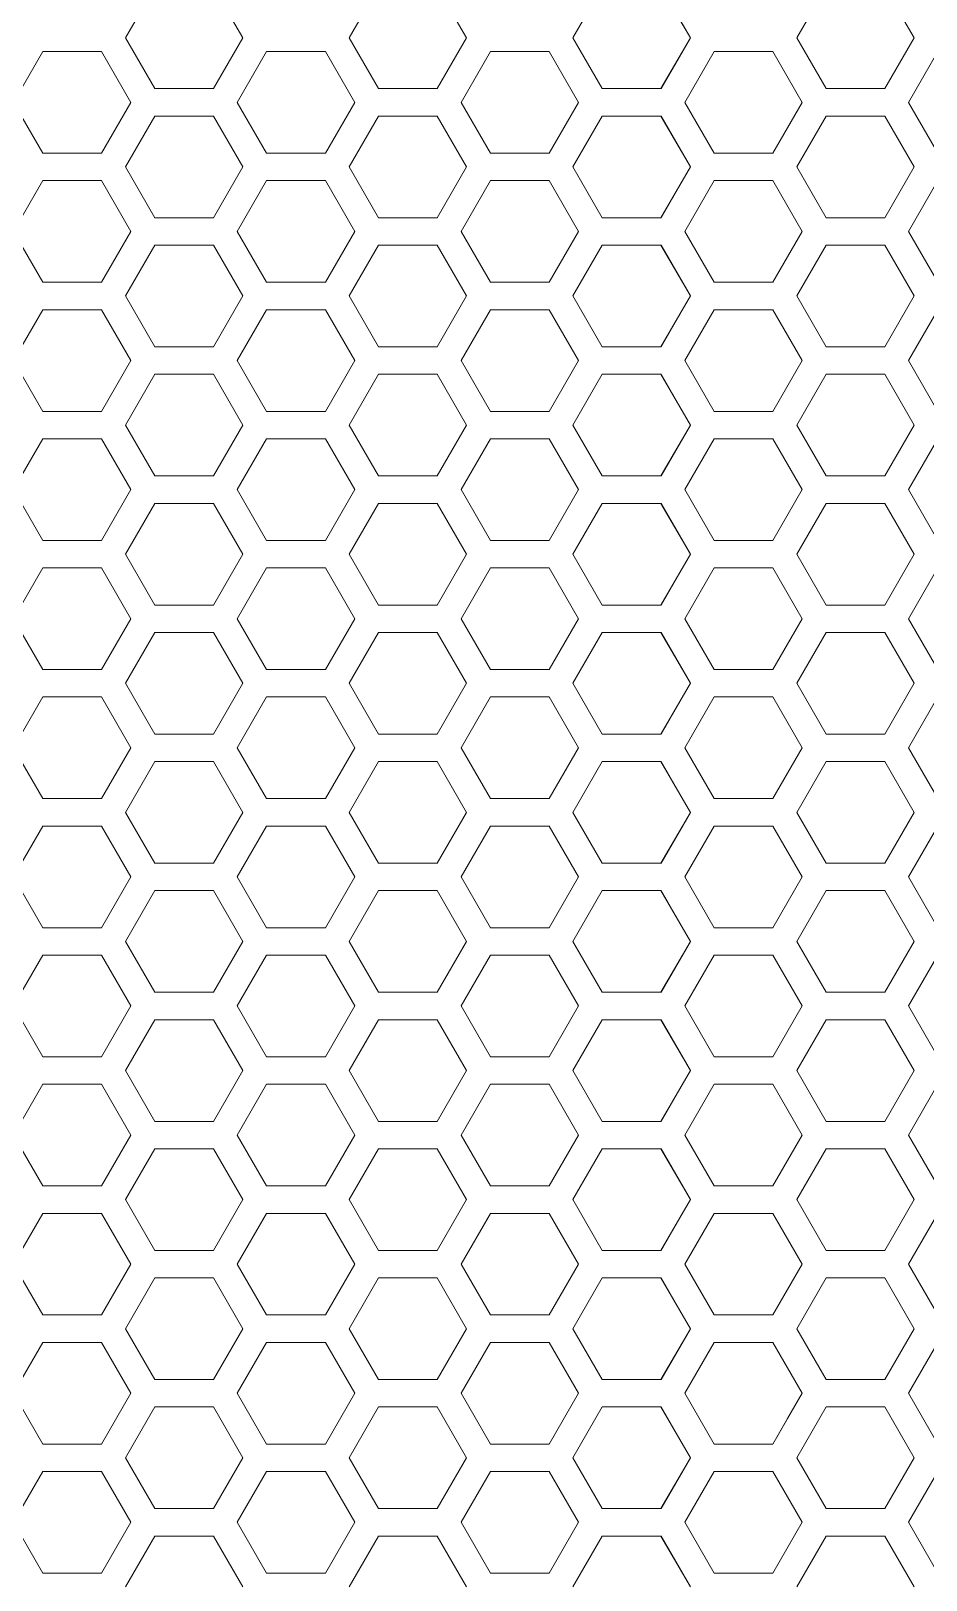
# Model space of a CAD drawing. Header units: millimetres. Extents: x 0 to 140, y -17 to 195.
# Drawn here: x 51.05 to 55.2, y 173.26 to 180.45 of the extents above; entities that cross this region are included whole.
import ezdxf

# ---------------------------------------------------------------- set-up
doc = ezdxf.new("R2010")
doc.units = ezdxf.units.MM
doc.layers.add('4203-42785_1_0', color=7, linetype='Continuous')

# ---------------------------------------------------------------- blocks, each defined once
blk = doc.blocks.new('a')
at = {"layer": '4203-42785_1_0', "color": 0, "linetype": 'ByBlock', "lineweight": 9}
for p, q in [((1507.3328, 485.6962), (1507.2261, 485.5114)), ((1507.653, 485.5114), (1507.5463, 485.6962)), ((1508.1461, 485.6962), (1508.0394, 485.5114)), ((1508.4662, 485.5114), (1508.3595, 485.6962)), ((1513.8389, 485.6962), (1513.7322, 485.5114)), ((1514.1591, 485.5114), (1514.0523, 485.6962)), ((1514.6522, 485.6962), (1514.5455, 485.5114)), ((1514.9724, 485.5114), (1514.8656, 485.6962)), ((1515.4655, 485.6962), (1515.3587, 485.5114)), ((1515.7856, 485.5114), (1515.6789, 485.6962)), ((1516.2788, 485.6962), (1516.1721, 485.5114)), ((1516.5989, 485.5114), (1516.4922, 485.6962)), ((1507.2261, 485.5114), (1507.3328, 485.3265)), ((1507.5463, 485.3265), (1507.653, 485.5114)), ((1508.0394, 485.5114), (1508.1461, 485.3265)), ((1508.3595, 485.3265), (1508.4662, 485.5114)), ((1513.7322, 485.5114), (1513.8389, 485.3265)), ((1514.0523, 485.3265), (1514.1591, 485.5114)), ((1514.5455, 485.5114), (1514.6522, 485.3265)), ((1514.8656, 485.3265), (1514.9724, 485.5114)), ((1515.3587, 485.5114), (1515.4655, 485.3265)), ((1515.6789, 485.3265), (1515.7856, 485.5114)), ((1516.1721, 485.5114), (1516.2788, 485.3265)), ((1516.4922, 485.3265), (1516.5989, 485.5114)), ((1506.9262, 485.4614), (1506.8194, 485.2766)), ((1507.1396, 485.4614), (1506.9262, 485.4614)), ((1507.2464, 485.2766), (1507.1396, 485.4614)), ((1507.7395, 485.4614), (1507.6327, 485.2766)), ((1507.9529, 485.4614), (1507.7395, 485.4614)), ((1508.0596, 485.2766), (1507.9529, 485.4614)), ((1508.5527, 485.4614), (1508.446, 485.2766)), ((1513.4323, 485.4614), (1513.3256, 485.2766)), ((1513.6457, 485.4614), (1513.4323, 485.4614)), ((1513.7524, 485.2766), (1513.6457, 485.4614)), ((1514.2456, 485.4614), (1514.1389, 485.2766)), ((1514.459, 485.4614), (1514.2456, 485.4614)), ((1514.5657, 485.2766), (1514.459, 485.4614)), ((1515.0588, 485.4614), (1514.9521, 485.2766)), ((1515.2723, 485.4614), (1515.0588, 485.4614)), ((1515.379, 485.2766), (1515.2723, 485.4614)), ((1515.8721, 485.4614), (1515.7654, 485.2766)), ((1516.0855, 485.4614), (1515.8721, 485.4614)), ((1516.1923, 485.2766), (1516.0855, 485.4614)), ((1507.3328, 485.3265), (1507.5463, 485.3265)), ((1508.1461, 485.3265), (1508.3595, 485.3265)), ((1513.8389, 485.3265), (1514.0523, 485.3265)), ((1514.6522, 485.3265), (1514.8656, 485.3265)), ((1515.4655, 485.3265), (1515.6789, 485.3265)), ((1516.2788, 485.3265), (1516.4922, 485.3265)), ((1506.8194, 485.2766), (1506.9262, 485.0917)), ((1507.1396, 485.0917), (1507.2464, 485.2766)), ((1507.6327, 485.2766), (1507.7395, 485.0917)), ((1507.9529, 485.0917), (1508.0596, 485.2766)), ((1508.446, 485.2766), (1508.5527, 485.0917)), ((1513.3256, 485.2766), (1513.4323, 485.0917)), ((1513.6457, 485.0917), (1513.7524, 485.2766)), ((1514.1389, 485.2766), (1514.2456, 485.0917)), ((1514.459, 485.0917), (1514.5657, 485.2766)), ((1514.9521, 485.2766), (1515.0588, 485.0917)), ((1515.2723, 485.0917), (1515.379, 485.2766)), ((1515.7654, 485.2766), (1515.8721, 485.0917)), ((1516.0855, 485.0917), (1516.1923, 485.2766)), ((1507.3328, 485.2267), (1507.2261, 485.0418)), ((1507.5463, 485.2267), (1507.3328, 485.2267)), ((1507.653, 485.0418), (1507.5463, 485.2267)), ((1508.1461, 485.2267), (1508.0394, 485.0418)), ((1508.3595, 485.2267), (1508.1461, 485.2267)), ((1508.4662, 485.0418), (1508.3595, 485.2267)), ((1513.8389, 485.2267), (1513.7322, 485.0418)), ((1514.0523, 485.2267), (1513.8389, 485.2267)), ((1514.1591, 485.0418), (1514.0523, 485.2267)), ((1514.6522, 485.2267), (1514.5455, 485.0418)), ((1514.8656, 485.2267), (1514.6522, 485.2267)), ((1514.9724, 485.0418), (1514.8656, 485.2267)), ((1515.4655, 485.2267), (1515.3587, 485.0418)), ((1515.6789, 485.2267), (1515.4655, 485.2267)), ((1515.7856, 485.0418), (1515.6789, 485.2267)), ((1516.2788, 485.2267), (1516.1721, 485.0418)), ((1516.4922, 485.2267), (1516.2788, 485.2267)), ((1516.5989, 485.0418), (1516.4922, 485.2267)), ((1506.9262, 485.0917), (1507.1396, 485.0917)), ((1507.7395, 485.0917), (1507.9529, 485.0917)), ((1513.4323, 485.0917), (1513.6457, 485.0917)), ((1514.2456, 485.0917), (1514.459, 485.0917)), ((1515.0588, 485.0917), (1515.2723, 485.0917)), ((1515.8721, 485.0917), (1516.0855, 485.0917)), ((1507.2261, 485.0418), (1507.3328, 484.8569)), ((1507.5463, 484.8569), (1507.653, 485.0418)), ((1508.0394, 485.0418), (1508.1461, 484.8569)), ((1508.3595, 484.8569), (1508.4662, 485.0418)), ((1513.7322, 485.0418), (1513.8389, 484.8569)), ((1514.0523, 484.8569), (1514.1591, 485.0418)), ((1514.5455, 485.0418), (1514.6522, 484.8569)), ((1514.8656, 484.8569), (1514.9724, 485.0418)), ((1515.3587, 485.0418), (1515.4655, 484.8569)), ((1515.6789, 484.8569), (1515.7856, 485.0418)), ((1516.1721, 485.0418), (1516.2788, 484.8569)), ((1516.4922, 484.8569), (1516.5989, 485.0418)), ((1506.9262, 484.9919), (1506.8194, 484.807)), ((1507.1396, 484.9919), (1506.9262, 484.9919)), ((1507.2464, 484.807), (1507.1396, 484.9919)), ((1507.7395, 484.9919), (1507.6327, 484.807)), ((1507.9529, 484.9919), (1507.7395, 484.9919)), ((1508.0596, 484.807), (1507.9529, 484.9919)), ((1508.5527, 484.9919), (1508.446, 484.807)), ((1513.4323, 484.9919), (1513.3256, 484.807)), ((1513.6457, 484.9919), (1513.4323, 484.9919)), ((1513.7524, 484.807), (1513.6457, 484.9919)), ((1514.2456, 484.9919), (1514.1389, 484.807)), ((1514.459, 484.9919), (1514.2456, 484.9919)), ((1514.5657, 484.807), (1514.459, 484.9919)), ((1515.0588, 484.9919), (1514.9521, 484.807)), ((1515.2723, 484.9919), (1515.0588, 484.9919)), ((1515.379, 484.807), (1515.2723, 484.9919)), ((1515.8721, 484.9919), (1515.7654, 484.807)), ((1516.0855, 484.9919), (1515.8721, 484.9919)), ((1516.1923, 484.807), (1516.0855, 484.9919)), ((1507.3328, 484.8569), (1507.5463, 484.8569)), ((1508.1461, 484.8569), (1508.3595, 484.8569)), ((1513.8389, 484.8569), (1514.0523, 484.8569)), ((1514.6522, 484.8569), (1514.8656, 484.8569)), ((1515.4655, 484.8569), (1515.6789, 484.8569)), ((1516.2788, 484.8569), (1516.4922, 484.8569)), ((1506.8194, 484.807), (1506.9262, 484.6222)), ((1507.1396, 484.6222), (1507.2464, 484.807)), ((1507.6327, 484.807), (1507.7395, 484.6222)), ((1507.9529, 484.6222), (1508.0596, 484.807)), ((1508.446, 484.807), (1508.5527, 484.6222)), ((1513.3256, 484.807), (1513.4323, 484.6222)), ((1513.6457, 484.6222), (1513.7524, 484.807)), ((1514.1389, 484.807), (1514.2456, 484.6222)), ((1514.459, 484.6222), (1514.5657, 484.807)), ((1514.9521, 484.807), (1515.0588, 484.6222)), ((1515.2723, 484.6222), (1515.379, 484.807)), ((1515.7654, 484.807), (1515.8721, 484.6222)), ((1516.0855, 484.6222), (1516.1923, 484.807)), ((1507.3328, 484.7571), (1507.2261, 484.5723)), ((1507.5463, 484.7571), (1507.3328, 484.7571)), ((1507.653, 484.5723), (1507.5463, 484.7571)), ((1508.1461, 484.7571), (1508.0394, 484.5723)), ((1508.3595, 484.7571), (1508.1461, 484.7571)), ((1508.4662, 484.5723), (1508.3595, 484.7571)), ((1513.8389, 484.7571), (1513.7322, 484.5723)), ((1514.0523, 484.7571), (1513.8389, 484.7571)), ((1514.1591, 484.5723), (1514.0523, 484.7571)), ((1514.6522, 484.7571), (1514.5455, 484.5723)), ((1514.8656, 484.7571), (1514.6522, 484.7571)), ((1514.9724, 484.5723), (1514.8656, 484.7571)), ((1515.4655, 484.7571), (1515.3587, 484.5723)), ((1515.6789, 484.7571), (1515.4655, 484.7571)), ((1515.7856, 484.5723), (1515.6789, 484.7571)), ((1516.2788, 484.7571), (1516.1721, 484.5723)), ((1516.4922, 484.7571), (1516.2788, 484.7571)), ((1516.5989, 484.5723), (1516.4922, 484.7571)), ((1506.9262, 484.6222), (1507.1396, 484.6222)), ((1507.2261, 484.5723), (1507.3328, 484.3874)), ((1507.5463, 484.3874), (1507.653, 484.5723)), ((1507.7395, 484.6222), (1507.9529, 484.6222)), ((1508.0394, 484.5723), (1508.1461, 484.3874)), ((1508.3595, 484.3874), (1508.4662, 484.5723)), ((1513.4323, 484.6222), (1513.6457, 484.6222)), ((1513.7322, 484.5723), (1513.8389, 484.3874)), ((1514.0523, 484.3874), (1514.1591, 484.5723)), ((1514.2456, 484.6222), (1514.459, 484.6222)), ((1514.5455, 484.5723), (1514.6522, 484.3874)), ((1514.8656, 484.3874), (1514.9724, 484.5723)), ((1515.0588, 484.6222), (1515.2723, 484.6222)), ((1515.3587, 484.5723), (1515.4655, 484.3874)), ((1515.6789, 484.3874), (1515.7856, 484.5723)), ((1515.8721, 484.6222), (1516.0855, 484.6222)), ((1516.1721, 484.5723), (1516.2788, 484.3874)), ((1516.4922, 484.3874), (1516.5989, 484.5723)), ((1506.9262, 484.5224), (1506.8194, 484.3375)), ((1507.1396, 484.5224), (1506.9262, 484.5224)), ((1507.2464, 484.3375), (1507.1396, 484.5224)), ((1507.7395, 484.5224), (1507.6327, 484.3375)), ((1507.9529, 484.5224), (1507.7395, 484.5224)), ((1508.0596, 484.3375), (1507.9529, 484.5224)), ((1508.5527, 484.5224), (1508.446, 484.3375)), ((1513.4323, 484.5224), (1513.3256, 484.3375)), ((1513.6457, 484.5224), (1513.4323, 484.5224)), ((1513.7524, 484.3375), (1513.6457, 484.5224)), ((1514.2456, 484.5224), (1514.1389, 484.3375)), ((1514.459, 484.5224), (1514.2456, 484.5224)), ((1514.5657, 484.3375), (1514.459, 484.5224)), ((1515.0588, 484.5224), (1514.9521, 484.3375)), ((1515.2723, 484.5224), (1515.0588, 484.5224)), ((1515.379, 484.3375), (1515.2723, 484.5224)), ((1515.8721, 484.5224), (1515.7654, 484.3375)), ((1516.0855, 484.5224), (1515.8721, 484.5224)), ((1516.1923, 484.3375), (1516.0855, 484.5224)), ((1507.3328, 484.3874), (1507.5463, 484.3874)), ((1508.1461, 484.3874), (1508.3595, 484.3874)), ((1513.8389, 484.3874), (1514.0523, 484.3874)), ((1514.6522, 484.3874), (1514.8656, 484.3874)), ((1515.4655, 484.3874), (1515.6789, 484.3874)), ((1516.2788, 484.3874), (1516.4922, 484.3874)), ((1506.8194, 484.3375), (1506.9262, 484.1526)), ((1507.1396, 484.1526), (1507.2464, 484.3375)), ((1507.6327, 484.3375), (1507.7395, 484.1526)), ((1507.9529, 484.1526), (1508.0596, 484.3375)), ((1508.446, 484.3375), (1508.5527, 484.1526)), ((1513.3256, 484.3375), (1513.4323, 484.1526)), ((1513.6457, 484.1526), (1513.7524, 484.3375)), ((1514.1389, 484.3375), (1514.2456, 484.1526)), ((1514.459, 484.1526), (1514.5657, 484.3375)), ((1514.9521, 484.3375), (1515.0588, 484.1526)), ((1515.2723, 484.1526), (1515.379, 484.3375)), ((1515.7654, 484.3375), (1515.8721, 484.1526)), ((1516.0855, 484.1526), (1516.1923, 484.3375)), ((1507.3328, 484.2876), (1507.2261, 484.1027)), ((1507.5463, 484.2876), (1507.3328, 484.2876)), ((1507.653, 484.1027), (1507.5463, 484.2876)), ((1508.1461, 484.2876), (1508.0394, 484.1027)), ((1508.3595, 484.2876), (1508.1461, 484.2876)), ((1508.4662, 484.1027), (1508.3595, 484.2876)), ((1513.8389, 484.2876), (1513.7322, 484.1027)), ((1514.0523, 484.2876), (1513.8389, 484.2876)), ((1514.1591, 484.1027), (1514.0523, 484.2876)), ((1514.6522, 484.2876), (1514.5455, 484.1027)), ((1514.8656, 484.2876), (1514.6522, 484.2876)), ((1514.9724, 484.1027), (1514.8656, 484.2876)), ((1515.4655, 484.2876), (1515.3587, 484.1027)), ((1515.6789, 484.2876), (1515.4655, 484.2876)), ((1515.7856, 484.1027), (1515.6789, 484.2876)), ((1516.2788, 484.2876), (1516.1721, 484.1027)), ((1516.4922, 484.2876), (1516.2788, 484.2876)), ((1516.5989, 484.1027), (1516.4922, 484.2876)), ((1506.9262, 484.1526), (1507.1396, 484.1526)), ((1507.7395, 484.1526), (1507.9529, 484.1526)), ((1513.4323, 484.1526), (1513.6457, 484.1526)), ((1514.2456, 484.1526), (1514.459, 484.1526)), ((1515.0588, 484.1526), (1515.2723, 484.1526)), ((1515.8721, 484.1526), (1516.0855, 484.1526)), ((1507.2261, 484.1027), (1507.3328, 483.9179)), ((1507.5463, 483.9179), (1507.653, 484.1027)), ((1508.0394, 484.1027), (1508.1461, 483.9179)), ((1508.3595, 483.9179), (1508.4662, 484.1027)), ((1513.7322, 484.1027), (1513.8389, 483.9179)), ((1514.0523, 483.9179), (1514.1591, 484.1027)), ((1514.5455, 484.1027), (1514.6522, 483.9179)), ((1514.8656, 483.9179), (1514.9724, 484.1027)), ((1515.3587, 484.1027), (1515.4655, 483.9179)), ((1515.6789, 483.9179), (1515.7856, 484.1027)), ((1516.1721, 484.1027), (1516.2788, 483.9179)), ((1516.4922, 483.9179), (1516.5989, 484.1027)), ((1506.9262, 484.0528), (1506.8194, 483.868)), ((1507.1396, 484.0528), (1506.9262, 484.0528)), ((1507.2464, 483.868), (1507.1396, 484.0528)), ((1507.7395, 484.0528), (1507.6327, 483.868)), ((1507.9529, 484.0528), (1507.7395, 484.0528)), ((1508.0596, 483.868), (1507.9529, 484.0528)), ((1508.5527, 484.0528), (1508.446, 483.868)), ((1513.4323, 484.0528), (1513.3256, 483.868)), ((1513.6457, 484.0528), (1513.4323, 484.0528)), ((1513.7524, 483.868), (1513.6457, 484.0528)), ((1514.2456, 484.0528), (1514.1389, 483.868)), ((1514.459, 484.0528), (1514.2456, 484.0528)), ((1514.5657, 483.868), (1514.459, 484.0528)), ((1515.0588, 484.0528), (1514.9521, 483.868)), ((1515.2723, 484.0528), (1515.0588, 484.0528)), ((1515.379, 483.868), (1515.2723, 484.0528)), ((1515.8721, 484.0528), (1515.7654, 483.868)), ((1516.0855, 484.0528), (1515.8721, 484.0528)), ((1516.1923, 483.868), (1516.0855, 484.0528)), ((1507.3328, 483.9179), (1507.5463, 483.9179)), ((1508.1461, 483.9179), (1508.3595, 483.9179)), ((1513.8389, 483.9179), (1514.0523, 483.9179)), ((1514.6522, 483.9179), (1514.8656, 483.9179)), ((1515.4655, 483.9179), (1515.6789, 483.9179)), ((1516.2788, 483.9179), (1516.4922, 483.9179)), ((1506.8194, 483.868), (1506.9262, 483.6831)), ((1507.1396, 483.6831), (1507.2464, 483.868)), ((1507.6327, 483.868), (1507.7395, 483.6831)), ((1507.9529, 483.6831), (1508.0596, 483.868)), ((1508.446, 483.868), (1508.5527, 483.6831)), ((1513.3256, 483.868), (1513.4323, 483.6831)), ((1513.6457, 483.6831), (1513.7524, 483.868)), ((1514.1389, 483.868), (1514.2456, 483.6831)), ((1514.459, 483.6831), (1514.5657, 483.868)), ((1514.9521, 483.868), (1515.0588, 483.6831)), ((1515.2723, 483.6831), (1515.379, 483.868)), ((1515.7654, 483.868), (1515.8721, 483.6831)), ((1516.0855, 483.6831), (1516.1923, 483.868)), ((1507.3328, 483.818), (1507.2261, 483.6332)), ((1507.5463, 483.818), (1507.3328, 483.818)), ((1507.653, 483.6332), (1507.5463, 483.818)), ((1508.1461, 483.818), (1508.0394, 483.6332)), ((1508.3595, 483.818), (1508.1461, 483.818)), ((1508.4662, 483.6332), (1508.3595, 483.818)), ((1513.8389, 483.818), (1513.7322, 483.6332)), ((1514.0523, 483.818), (1513.8389, 483.818)), ((1514.1591, 483.6332), (1514.0523, 483.818)), ((1514.6522, 483.818), (1514.5455, 483.6332)), ((1514.8656, 483.818), (1514.6522, 483.818)), ((1514.9724, 483.6332), (1514.8656, 483.818)), ((1515.4655, 483.818), (1515.3587, 483.6332)), ((1515.6789, 483.818), (1515.4655, 483.818)), ((1515.7856, 483.6332), (1515.6789, 483.818)), ((1516.2788, 483.818), (1516.1721, 483.6332)), ((1516.4922, 483.818), (1516.2788, 483.818)), ((1516.5989, 483.6332), (1516.4922, 483.818)), ((1506.9262, 483.6831), (1507.1396, 483.6831)), ((1507.7395, 483.6831), (1507.9529, 483.6831)), ((1513.4323, 483.6831), (1513.6457, 483.6831)), ((1514.2456, 483.6831), (1514.459, 483.6831)), ((1515.0588, 483.6831), (1515.2723, 483.6831)), ((1515.8721, 483.6831), (1516.0855, 483.6831)), ((1507.2261, 483.6332), (1507.3328, 483.4483)), ((1507.5463, 483.4483), (1507.653, 483.6332)), ((1508.0394, 483.6332), (1508.1461, 483.4483)), ((1508.3595, 483.4483), (1508.4662, 483.6332)), ((1513.7322, 483.6332), (1513.8389, 483.4483)), ((1514.0523, 483.4483), (1514.1591, 483.6332)), ((1514.5455, 483.6332), (1514.6522, 483.4483)), ((1514.8656, 483.4483), (1514.9724, 483.6332)), ((1515.3587, 483.6332), (1515.4655, 483.4483)), ((1515.6789, 483.4483), (1515.7856, 483.6332)), ((1516.1721, 483.6332), (1516.2788, 483.4483)), ((1516.4922, 483.4483), (1516.5989, 483.6332)), ((1506.9262, 483.5833), (1506.8194, 483.3984)), ((1507.1396, 483.5833), (1506.9262, 483.5833)), ((1507.2464, 483.3984), (1507.1396, 483.5833)), ((1507.7395, 483.5833), (1507.6327, 483.3984)), ((1507.9529, 483.5833), (1507.7395, 483.5833)), ((1508.0596, 483.3984), (1507.9529, 483.5833)), ((1508.5527, 483.5833), (1508.446, 483.3984)), ((1513.4323, 483.5833), (1513.3256, 483.3984)), ((1513.6457, 483.5833), (1513.4323, 483.5833)), ((1513.7524, 483.3984), (1513.6457, 483.5833)), ((1514.2456, 483.5833), (1514.1389, 483.3984)), ((1514.459, 483.5833), (1514.2456, 483.5833)), ((1514.5657, 483.3984), (1514.459, 483.5833)), ((1515.0588, 483.5833), (1514.9521, 483.3984)), ((1515.2723, 483.5833), (1515.0588, 483.5833)), ((1515.379, 483.3984), (1515.2723, 483.5833)), ((1515.8721, 483.5833), (1515.7654, 483.3984)), ((1516.0855, 483.5833), (1515.8721, 483.5833)), ((1516.1923, 483.3984), (1516.0855, 483.5833)), ((1507.3328, 483.4483), (1507.5463, 483.4483)), ((1508.1461, 483.4483), (1508.3595, 483.4483)), ((1513.8389, 483.4483), (1514.0523, 483.4483)), ((1514.6522, 483.4483), (1514.8656, 483.4483)), ((1515.4655, 483.4483), (1515.6789, 483.4483)), ((1516.2788, 483.4483), (1516.4922, 483.4483)), ((1506.8194, 483.3984), (1506.9262, 483.2135)), ((1507.1396, 483.2135), (1507.2464, 483.3984)), ((1507.6327, 483.3984), (1507.7395, 483.2135)), ((1507.9529, 483.2135), (1508.0596, 483.3984)), ((1508.446, 483.3984), (1508.5527, 483.2135)), ((1513.3256, 483.3984), (1513.4323, 483.2135)), ((1513.6457, 483.2135), (1513.7524, 483.3984)), ((1514.1389, 483.3984), (1514.2456, 483.2135)), ((1514.459, 483.2135), (1514.5657, 483.3984)), ((1514.9521, 483.3984), (1515.0588, 483.2135)), ((1515.2723, 483.2135), (1515.379, 483.3984)), ((1515.7654, 483.3984), (1515.8721, 483.2135)), ((1516.0855, 483.2135), (1516.1923, 483.3984)), ((1507.3328, 483.3485), (1507.2261, 483.1636)), ((1507.5463, 483.3485), (1507.3328, 483.3485)), ((1507.653, 483.1636), (1507.5463, 483.3485)), ((1508.1461, 483.3485), (1508.0394, 483.1636)), ((1508.3595, 483.3485), (1508.1461, 483.3485)), ((1508.4662, 483.1636), (1508.3595, 483.3485)), ((1513.8389, 483.3485), (1513.7322, 483.1636)), ((1514.0523, 483.3485), (1513.8389, 483.3485)), ((1514.1591, 483.1636), (1514.0523, 483.3485)), ((1514.6522, 483.3485), (1514.5455, 483.1636)), ((1514.8656, 483.3485), (1514.6522, 483.3485)), ((1514.9724, 483.1636), (1514.8656, 483.3485)), ((1515.4655, 483.3485), (1515.3587, 483.1636)), ((1515.6789, 483.3485), (1515.4655, 483.3485)), ((1515.7856, 483.1636), (1515.6789, 483.3485)), ((1516.2788, 483.3485), (1516.1721, 483.1636)), ((1516.4922, 483.3485), (1516.2788, 483.3485)), ((1516.5989, 483.1636), (1516.4922, 483.3485)), ((1506.9262, 483.2135), (1507.1396, 483.2135)), ((1507.2261, 483.1636), (1507.3328, 482.9788)), ((1507.5463, 482.9788), (1507.653, 483.1636)), ((1507.7395, 483.2135), (1507.9529, 483.2135)), ((1508.0394, 483.1636), (1508.1461, 482.9788)), ((1508.3595, 482.9788), (1508.4662, 483.1636)), ((1513.4323, 483.2135), (1513.6457, 483.2135)), ((1513.7322, 483.1636), (1513.8389, 482.9788)), ((1514.0523, 482.9788), (1514.1591, 483.1636)), ((1514.2456, 483.2135), (1514.459, 483.2135)), ((1514.5455, 483.1636), (1514.6522, 482.9788)), ((1514.8656, 482.9788), (1514.9724, 483.1636)), ((1515.0588, 483.2135), (1515.2723, 483.2135)), ((1515.3587, 483.1636), (1515.4655, 482.9788)), ((1515.6789, 482.9788), (1515.7856, 483.1636)), ((1515.8721, 483.2135), (1516.0855, 483.2135)), ((1516.1721, 483.1636), (1516.2788, 482.9788)), ((1516.4922, 482.9788), (1516.5989, 483.1636)), ((1506.9262, 483.1137), (1506.8194, 482.9289)), ((1507.1396, 483.1137), (1506.9262, 483.1137)), ((1507.2464, 482.9289), (1507.1396, 483.1137)), ((1507.7395, 483.1137), (1507.6327, 482.9289)), ((1507.9529, 483.1137), (1507.7395, 483.1137)), ((1508.0596, 482.9289), (1507.9529, 483.1137)), ((1508.5527, 483.1137), (1508.446, 482.9289)), ((1513.4323, 483.1137), (1513.3256, 482.9289)), ((1513.6457, 483.1137), (1513.4323, 483.1137)), ((1513.7524, 482.9289), (1513.6457, 483.1137)), ((1514.2456, 483.1137), (1514.1389, 482.9289)), ((1514.459, 483.1137), (1514.2456, 483.1137)), ((1514.5657, 482.9289), (1514.459, 483.1137)), ((1515.0588, 483.1137), (1514.9521, 482.9289)), ((1515.2723, 483.1137), (1515.0588, 483.1137)), ((1515.379, 482.9289), (1515.2723, 483.1137)), ((1515.8721, 483.1137), (1515.7654, 482.9289)), ((1516.0855, 483.1137), (1515.8721, 483.1137)), ((1516.1923, 482.9289), (1516.0855, 483.1137)), ((1507.3328, 482.9788), (1507.5463, 482.9788)), ((1508.1461, 482.9788), (1508.3595, 482.9788)), ((1513.8389, 482.9788), (1514.0523, 482.9788)), ((1514.6522, 482.9788), (1514.8656, 482.9788)), ((1515.4655, 482.9788), (1515.6789, 482.9788)), ((1516.2788, 482.9788), (1516.4922, 482.9788)), ((1506.8194, 482.9289), (1506.9262, 482.744)), ((1507.1396, 482.744), (1507.2464, 482.9289)), ((1507.6327, 482.9289), (1507.7395, 482.744)), ((1507.9529, 482.744), (1508.0596, 482.9289)), ((1508.446, 482.9289), (1508.5527, 482.744)), ((1513.3256, 482.9289), (1513.4323, 482.744)), ((1513.6457, 482.744), (1513.7524, 482.9289)), ((1514.1389, 482.9289), (1514.2456, 482.744)), ((1514.459, 482.744), (1514.5657, 482.9289)), ((1514.9521, 482.9289), (1515.0588, 482.744)), ((1515.2723, 482.744), (1515.379, 482.9289)), ((1515.7654, 482.9289), (1515.8721, 482.744)), ((1516.0855, 482.744), (1516.1923, 482.9289)), ((1507.3328, 482.879), (1507.2261, 482.6941)), ((1507.5463, 482.879), (1507.3328, 482.879)), ((1507.653, 482.6941), (1507.5463, 482.879)), ((1508.1461, 482.879), (1508.0394, 482.6941)), ((1508.3595, 482.879), (1508.1461, 482.879)), ((1508.4662, 482.6941), (1508.3595, 482.879)), ((1513.8389, 482.879), (1513.7322, 482.6941)), ((1514.0523, 482.879), (1513.8389, 482.879)), ((1514.1591, 482.6941), (1514.0523, 482.879)), ((1514.6522, 482.879), (1514.5455, 482.6941)), ((1514.8656, 482.879), (1514.6522, 482.879)), ((1514.9724, 482.6941), (1514.8656, 482.879)), ((1515.4655, 482.879), (1515.3587, 482.6941)), ((1515.6789, 482.879), (1515.4655, 482.879)), ((1515.7856, 482.6941), (1515.6789, 482.879)), ((1516.2788, 482.879), (1516.1721, 482.6941)), ((1516.4922, 482.879), (1516.2788, 482.879)), ((1516.5989, 482.6941), (1516.4922, 482.879)), ((1506.9262, 482.744), (1507.1396, 482.744)), ((1507.7395, 482.744), (1507.9529, 482.744)), ((1513.4323, 482.744), (1513.6457, 482.744)), ((1514.2456, 482.744), (1514.459, 482.744)), ((1515.0588, 482.744), (1515.2723, 482.744)), ((1515.8721, 482.744), (1516.0855, 482.744)), ((1507.2261, 482.6941), (1507.3328, 482.5092)), ((1507.5463, 482.5092), (1507.653, 482.6941)), ((1508.0394, 482.6941), (1508.1461, 482.5092)), ((1508.3595, 482.5092), (1508.4662, 482.6941)), ((1513.7322, 482.6941), (1513.8389, 482.5092)), ((1514.0523, 482.5092), (1514.1591, 482.6941)), ((1514.5455, 482.6941), (1514.6522, 482.5092)), ((1514.8656, 482.5092), (1514.9724, 482.6941)), ((1515.3587, 482.6941), (1515.4655, 482.5092)), ((1515.6789, 482.5092), (1515.7856, 482.6941)), ((1516.1721, 482.6941), (1516.2788, 482.5092)), ((1516.4922, 482.5092), (1516.5989, 482.6941)), ((1506.9262, 482.6442), (1506.8194, 482.4593)), ((1507.1396, 482.6442), (1506.9262, 482.6442)), ((1507.2464, 482.4593), (1507.1396, 482.6442)), ((1507.7395, 482.6442), (1507.6327, 482.4593)), ((1507.9529, 482.6442), (1507.7395, 482.6442)), ((1508.0596, 482.4593), (1507.9529, 482.6442)), ((1508.5527, 482.6442), (1508.446, 482.4593)), ((1513.4323, 482.6442), (1513.3256, 482.4593)), ((1513.6457, 482.6442), (1513.4323, 482.6442)), ((1513.7524, 482.4593), (1513.6457, 482.6442)), ((1514.2456, 482.6442), (1514.1389, 482.4593)), ((1514.459, 482.6442), (1514.2456, 482.6442)), ((1514.5657, 482.4593), (1514.459, 482.6442)), ((1515.0588, 482.6442), (1514.9521, 482.4593)), ((1515.2723, 482.6442), (1515.0588, 482.6442)), ((1515.379, 482.4593), (1515.2723, 482.6442)), ((1515.8721, 482.6442), (1515.7654, 482.4593)), ((1516.0855, 482.6442), (1515.8721, 482.6442)), ((1516.1923, 482.4593), (1516.0855, 482.6442)), ((1507.3328, 482.5092), (1507.5463, 482.5092)), ((1508.1461, 482.5092), (1508.3595, 482.5092)), ((1513.8389, 482.5092), (1514.0523, 482.5092)), ((1514.6522, 482.5092), (1514.8656, 482.5092)), ((1515.4655, 482.5092), (1515.6789, 482.5092)), ((1516.2788, 482.5092), (1516.4922, 482.5092)), ((1506.8194, 482.4593), (1506.9262, 482.2745)), ((1507.1396, 482.2745), (1507.2464, 482.4593)), ((1507.6327, 482.4593), (1507.7395, 482.2745)), ((1507.9529, 482.2745), (1508.0596, 482.4593)), ((1508.446, 482.4593), (1508.5527, 482.2745)), ((1513.3256, 482.4593), (1513.4323, 482.2745)), ((1513.6457, 482.2745), (1513.7524, 482.4593)), ((1514.1389, 482.4593), (1514.2456, 482.2745)), ((1514.459, 482.2745), (1514.5657, 482.4593)), ((1514.9521, 482.4593), (1515.0588, 482.2745)), ((1515.2723, 482.2745), (1515.379, 482.4593)), ((1515.7654, 482.4593), (1515.8721, 482.2745)), ((1516.0855, 482.2745), (1516.1923, 482.4593)), ((1507.3328, 482.4094), (1507.2261, 482.2245)), ((1507.5463, 482.4094), (1507.3328, 482.4094)), ((1507.653, 482.2245), (1507.5463, 482.4094)), ((1508.1461, 482.4094), (1508.0394, 482.2245)), ((1508.3595, 482.4094), (1508.1461, 482.4094)), ((1508.4662, 482.2245), (1508.3595, 482.4094)), ((1513.8389, 482.4094), (1513.7322, 482.2245)), ((1514.0523, 482.4094), (1513.8389, 482.4094)), ((1514.1591, 482.2245), (1514.0523, 482.4094)), ((1514.6522, 482.4094), (1514.5455, 482.2245)), ((1514.8656, 482.4094), (1514.6522, 482.4094)), ((1514.9724, 482.2245), (1514.8656, 482.4094)), ((1515.4655, 482.4094), (1515.3587, 482.2245)), ((1515.6789, 482.4094), (1515.4655, 482.4094)), ((1515.7856, 482.2245), (1515.6789, 482.4094)), ((1516.2788, 482.4094), (1516.1721, 482.2245)), ((1516.4922, 482.4094), (1516.2788, 482.4094)), ((1516.5989, 482.2245), (1516.4922, 482.4094)), ((1506.9262, 482.2745), (1507.1396, 482.2745)), ((1507.7395, 482.2745), (1507.9529, 482.2745)), ((1513.4323, 482.2745), (1513.6457, 482.2745)), ((1514.2456, 482.2745), (1514.459, 482.2745)), ((1515.0588, 482.2745), (1515.2723, 482.2745)), ((1515.8721, 482.2745), (1516.0855, 482.2745)), ((1507.2261, 482.2245), (1507.3328, 482.0397)), ((1507.5463, 482.0397), (1507.653, 482.2245)), ((1508.0394, 482.2245), (1508.1461, 482.0397)), ((1508.3595, 482.0397), (1508.4662, 482.2245)), ((1513.7322, 482.2245), (1513.8389, 482.0397)), ((1514.0523, 482.0397), (1514.1591, 482.2245)), ((1514.5455, 482.2245), (1514.6522, 482.0397)), ((1514.8656, 482.0397), (1514.9724, 482.2245)), ((1515.3587, 482.2245), (1515.4655, 482.0397)), ((1515.6789, 482.0397), (1515.7856, 482.2245)), ((1516.1721, 482.2245), (1516.2788, 482.0397)), ((1516.4922, 482.0397), (1516.5989, 482.2245)), ((1506.9262, 482.1746), (1506.8194, 481.9898)), ((1507.1396, 482.1746), (1506.9262, 482.1746)), ((1507.2464, 481.9898), (1507.1396, 482.1746)), ((1507.7395, 482.1746), (1507.6327, 481.9898)), ((1507.9529, 482.1746), (1507.7395, 482.1746)), ((1508.0596, 481.9898), (1507.9529, 482.1746)), ((1508.5527, 482.1746), (1508.446, 481.9898)), ((1513.4323, 482.1746), (1513.3256, 481.9898)), ((1513.6457, 482.1746), (1513.4323, 482.1746)), ((1513.7524, 481.9898), (1513.6457, 482.1746)), ((1514.2456, 482.1746), (1514.1389, 481.9898)), ((1514.459, 482.1746), (1514.2456, 482.1746)), ((1514.5657, 481.9898), (1514.459, 482.1746)), ((1515.0588, 482.1746), (1514.9521, 481.9898)), ((1515.2723, 482.1746), (1515.0588, 482.1746)), ((1515.379, 481.9898), (1515.2723, 482.1746)), ((1515.8721, 482.1746), (1515.7654, 481.9898)), ((1516.0855, 482.1746), (1515.8721, 482.1746)), ((1516.1923, 481.9898), (1516.0855, 482.1746)), ((1507.3328, 482.0397), (1507.5463, 482.0397)), ((1508.1461, 482.0397), (1508.3595, 482.0397)), ((1513.8389, 482.0397), (1514.0523, 482.0397)), ((1514.6522, 482.0397), (1514.8656, 482.0397)), ((1515.4655, 482.0397), (1515.6789, 482.0397)), ((1516.2788, 482.0397), (1516.4922, 482.0397)), ((1506.8194, 481.9898), (1506.9262, 481.8049)), ((1507.1396, 481.8049), (1507.2464, 481.9898)), ((1507.6327, 481.9898), (1507.7395, 481.8049)), ((1507.9529, 481.8049), (1508.0596, 481.9898)), ((1508.446, 481.9898), (1508.5527, 481.8049)), ((1513.3256, 481.9898), (1513.4323, 481.8049)), ((1513.6457, 481.8049), (1513.7524, 481.9898)), ((1514.1389, 481.9898), (1514.2456, 481.8049)), ((1514.459, 481.8049), (1514.5657, 481.9898)), ((1514.9521, 481.9898), (1515.0588, 481.8049)), ((1515.2723, 481.8049), (1515.379, 481.9898)), ((1515.7654, 481.9898), (1515.8721, 481.8049)), ((1516.0855, 481.8049), (1516.1923, 481.9898)), ((1507.3328, 481.9399), (1507.2261, 481.755)), ((1507.5463, 481.9399), (1507.3328, 481.9399)), ((1507.653, 481.755), (1507.5463, 481.9399)), ((1508.1461, 481.9399), (1508.0394, 481.755)), ((1508.3595, 481.9399), (1508.1461, 481.9399)), ((1508.4662, 481.755), (1508.3595, 481.9399)), ((1513.8389, 481.9399), (1513.7322, 481.755)), ((1514.0523, 481.9399), (1513.8389, 481.9399)), ((1514.1591, 481.755), (1514.0523, 481.9399)), ((1514.6522, 481.9399), (1514.5455, 481.755)), ((1514.8656, 481.9399), (1514.6522, 481.9399)), ((1514.9724, 481.755), (1514.8656, 481.9399)), ((1515.4655, 481.9399), (1515.3587, 481.755)), ((1515.6789, 481.9399), (1515.4655, 481.9399)), ((1515.7856, 481.755), (1515.6789, 481.9399)), ((1516.2788, 481.9399), (1516.1721, 481.755)), ((1516.4922, 481.9399), (1516.2788, 481.9399)), ((1516.5989, 481.755), (1516.4922, 481.9399)), ((1506.9262, 481.8049), (1507.1396, 481.8049)), ((1507.2261, 481.755), (1507.3328, 481.5701)), ((1507.5463, 481.5701), (1507.653, 481.755)), ((1507.7395, 481.8049), (1507.9529, 481.8049)), ((1508.0394, 481.755), (1508.1461, 481.5701)), ((1508.3595, 481.5701), (1508.4662, 481.755)), ((1513.4323, 481.8049), (1513.6457, 481.8049)), ((1513.7322, 481.755), (1513.8389, 481.5701)), ((1514.0523, 481.5701), (1514.1591, 481.755)), ((1514.2456, 481.8049), (1514.459, 481.8049)), ((1514.5455, 481.755), (1514.6522, 481.5701)), ((1514.8656, 481.5701), (1514.9724, 481.755)), ((1515.0588, 481.8049), (1515.2723, 481.8049)), ((1515.3587, 481.755), (1515.4655, 481.5701)), ((1515.6789, 481.5701), (1515.7856, 481.755)), ((1515.8721, 481.8049), (1516.0855, 481.8049)), ((1516.1721, 481.755), (1516.2788, 481.5701)), ((1516.4922, 481.5701), (1516.5989, 481.755)), ((1506.9262, 481.7051), (1506.8194, 481.5202)), ((1507.1396, 481.7051), (1506.9262, 481.7051)), ((1507.2464, 481.5202), (1507.1396, 481.7051)), ((1507.7395, 481.7051), (1507.6327, 481.5202)), ((1507.9529, 481.7051), (1507.7395, 481.7051)), ((1508.0596, 481.5202), (1507.9529, 481.7051)), ((1508.5527, 481.7051), (1508.446, 481.5202)), ((1513.4323, 481.7051), (1513.3256, 481.5202)), ((1513.6457, 481.7051), (1513.4323, 481.7051)), ((1513.7524, 481.5202), (1513.6457, 481.7051)), ((1514.2456, 481.7051), (1514.1389, 481.5202)), ((1514.459, 481.7051), (1514.2456, 481.7051)), ((1514.5657, 481.5202), (1514.459, 481.7051)), ((1515.0588, 481.7051), (1514.9521, 481.5202)), ((1515.2723, 481.7051), (1515.0588, 481.7051)), ((1515.379, 481.5202), (1515.2723, 481.7051)), ((1515.8721, 481.7051), (1515.7654, 481.5202)), ((1516.0855, 481.7051), (1515.8721, 481.7051)), ((1516.1923, 481.5202), (1516.0855, 481.7051)), ((1507.3328, 481.5701), (1507.5463, 481.5701)), ((1508.1461, 481.5701), (1508.3595, 481.5701)), ((1513.8389, 481.5701), (1514.0523, 481.5701)), ((1514.6522, 481.5701), (1514.8656, 481.5701)), ((1515.4655, 481.5701), (1515.6789, 481.5701)), ((1516.2788, 481.5701), (1516.4922, 481.5701)), ((1506.8194, 481.5202), (1506.9262, 481.3354)), ((1507.1396, 481.3354), (1507.2464, 481.5202)), ((1507.6327, 481.5202), (1507.7395, 481.3354)), ((1507.9529, 481.3354), (1508.0596, 481.5202)), ((1508.446, 481.5202), (1508.5527, 481.3354)), ((1513.3256, 481.5202), (1513.4323, 481.3354)), ((1513.6457, 481.3354), (1513.7524, 481.5202)), ((1514.1389, 481.5202), (1514.2456, 481.3354)), ((1514.459, 481.3354), (1514.5657, 481.5202)), ((1514.9521, 481.5202), (1515.0588, 481.3354)), ((1515.2723, 481.3354), (1515.379, 481.5202)), ((1515.7654, 481.5202), (1515.8721, 481.3354)), ((1516.0855, 481.3354), (1516.1923, 481.5202)), ((1507.3328, 481.4703), (1507.2261, 481.2855)), ((1507.5463, 481.4703), (1507.3328, 481.4703)), ((1507.653, 481.2855), (1507.5463, 481.4703)), ((1508.1461, 481.4703), (1508.0394, 481.2855)), ((1508.3595, 481.4703), (1508.1461, 481.4703)), ((1508.4662, 481.2855), (1508.3595, 481.4703)), ((1513.8389, 481.4703), (1513.7322, 481.2855)), ((1514.0523, 481.4703), (1513.8389, 481.4703)), ((1514.1591, 481.2855), (1514.0523, 481.4703)), ((1514.6522, 481.4703), (1514.5455, 481.2855)), ((1514.8656, 481.4703), (1514.6522, 481.4703)), ((1514.9724, 481.2855), (1514.8656, 481.4703)), ((1515.4655, 481.4703), (1515.3587, 481.2855)), ((1515.6789, 481.4703), (1515.4655, 481.4703)), ((1515.7856, 481.2855), (1515.6789, 481.4703)), ((1516.2788, 481.4703), (1516.1721, 481.2855)), ((1516.4922, 481.4703), (1516.2788, 481.4703)), ((1516.5989, 481.2855), (1516.4922, 481.4703)), ((1506.9262, 481.3354), (1507.1396, 481.3354)), ((1507.7395, 481.3354), (1507.9529, 481.3354)), ((1513.4323, 481.3354), (1513.6457, 481.3354)), ((1514.2456, 481.3354), (1514.459, 481.3354)), ((1515.0588, 481.3354), (1515.2723, 481.3354)), ((1515.8721, 481.3354), (1516.0855, 481.3354)), ((1507.2261, 481.2855), (1507.3328, 481.1006)), ((1507.5463, 481.1006), (1507.653, 481.2855)), ((1508.0394, 481.2855), (1508.1461, 481.1006)), ((1508.3595, 481.1006), (1508.4662, 481.2855)), ((1513.7322, 481.2855), (1513.8389, 481.1006)), ((1514.0523, 481.1006), (1514.1591, 481.2855)), ((1514.5455, 481.2855), (1514.6522, 481.1006)), ((1514.8656, 481.1006), (1514.9724, 481.2855)), ((1515.3587, 481.2855), (1515.4655, 481.1006)), ((1515.6789, 481.1006), (1515.7856, 481.2855)), ((1516.1721, 481.2855), (1516.2788, 481.1006)), ((1516.4922, 481.1006), (1516.5989, 481.2855)), ((1506.9262, 481.2355), (1506.8194, 481.0507)), ((1507.1396, 481.2355), (1506.9262, 481.2355)), ((1507.2464, 481.0507), (1507.1396, 481.2355)), ((1507.7395, 481.2355), (1507.6327, 481.0507)), ((1507.9529, 481.2355), (1507.7395, 481.2355)), ((1508.0596, 481.0507), (1507.9529, 481.2355)), ((1508.5527, 481.2355), (1508.446, 481.0507)), ((1513.4323, 481.2355), (1513.3256, 481.0507)), ((1513.6457, 481.2355), (1513.4323, 481.2355)), ((1513.7524, 481.0507), (1513.6457, 481.2355)), ((1514.2456, 481.2355), (1514.1389, 481.0507)), ((1514.459, 481.2355), (1514.2456, 481.2355)), ((1514.5657, 481.0507), (1514.459, 481.2355)), ((1515.0588, 481.2355), (1514.9521, 481.0507)), ((1515.2723, 481.2355), (1515.0588, 481.2355)), ((1515.379, 481.0507), (1515.2723, 481.2355)), ((1515.8721, 481.2355), (1515.7654, 481.0507)), ((1516.0855, 481.2355), (1515.8721, 481.2355)), ((1516.1923, 481.0507), (1516.0855, 481.2355)), ((1507.3328, 481.1006), (1507.5463, 481.1006)), ((1508.1461, 481.1006), (1508.3595, 481.1006)), ((1513.8389, 481.1006), (1514.0523, 481.1006)), ((1514.6522, 481.1006), (1514.8656, 481.1006)), ((1515.4655, 481.1006), (1515.6789, 481.1006)), ((1516.2788, 481.1006), (1516.4922, 481.1006)), ((1506.8194, 481.0507), (1506.9262, 480.8658)), ((1507.1396, 480.8658), (1507.2464, 481.0507)), ((1507.6327, 481.0507), (1507.7395, 480.8658)), ((1507.9529, 480.8658), (1508.0596, 481.0507)), ((1508.446, 481.0507), (1508.5527, 480.8658)), ((1513.3256, 481.0507), (1513.4323, 480.8658)), ((1513.6457, 480.8658), (1513.7524, 481.0507)), ((1514.1389, 481.0507), (1514.2456, 480.8658)), ((1514.459, 480.8658), (1514.5657, 481.0507)), ((1514.9521, 481.0507), (1515.0588, 480.8658)), ((1515.2723, 480.8658), (1515.379, 481.0507)), ((1515.7654, 481.0507), (1515.8721, 480.8658)), ((1516.0855, 480.8658), (1516.1923, 481.0507)), ((1507.3328, 481.0008), (1507.2261, 480.8159)), ((1507.5463, 481.0008), (1507.3328, 481.0008)), ((1507.653, 480.8159), (1507.5463, 481.0008)), ((1508.1461, 481.0008), (1508.0394, 480.8159)), ((1508.3595, 481.0008), (1508.1461, 481.0008)), ((1508.4662, 480.8159), (1508.3595, 481.0008)), ((1513.8389, 481.0008), (1513.7322, 480.8159)), ((1514.0523, 481.0008), (1513.8389, 481.0008)), ((1514.1591, 480.8159), (1514.0523, 481.0008)), ((1514.6522, 481.0008), (1514.5455, 480.8159)), ((1514.8656, 481.0008), (1514.6522, 481.0008)), ((1514.9724, 480.8159), (1514.8656, 481.0008)), ((1515.4655, 481.0008), (1515.3587, 480.8159)), ((1515.6789, 481.0008), (1515.4655, 481.0008)), ((1515.7856, 480.8159), (1515.6789, 481.0008)), ((1516.2788, 481.0008), (1516.1721, 480.8159)), ((1516.4922, 481.0008), (1516.2788, 481.0008)), ((1516.5989, 480.8159), (1516.4922, 481.0008)), ((1506.9262, 480.8658), (1507.1396, 480.8658)), ((1507.7395, 480.8658), (1507.9529, 480.8658)), ((1513.4323, 480.8658), (1513.6457, 480.8658)), ((1514.2456, 480.8658), (1514.459, 480.8658)), ((1515.0588, 480.8658), (1515.2723, 480.8658)), ((1515.8721, 480.8658), (1516.0855, 480.8658)), ((1507.2261, 480.8159), (1507.3328, 480.6311)), ((1507.5463, 480.6311), (1507.653, 480.8159)), ((1508.0394, 480.8159), (1508.1461, 480.6311)), ((1508.3595, 480.6311), (1508.4662, 480.8159)), ((1513.7322, 480.8159), (1513.8389, 480.6311)), ((1514.0523, 480.6311), (1514.1591, 480.8159)), ((1514.5455, 480.8159), (1514.6522, 480.6311)), ((1514.8656, 480.6311), (1514.9724, 480.8159)), ((1515.3587, 480.8159), (1515.4655, 480.6311)), ((1515.6789, 480.6311), (1515.7856, 480.8159)), ((1516.1721, 480.8159), (1516.2788, 480.6311)), ((1516.4922, 480.6311), (1516.5989, 480.8159)), ((1506.9262, 480.766), (1506.8194, 480.5811)), ((1507.1396, 480.766), (1506.9262, 480.766)), ((1507.2464, 480.5811), (1507.1396, 480.766)), ((1507.7395, 480.766), (1507.6327, 480.5811)), ((1507.9529, 480.766), (1507.7395, 480.766)), ((1508.0596, 480.5811), (1507.9529, 480.766)), ((1508.5527, 480.766), (1508.446, 480.5811)), ((1513.4323, 480.766), (1513.3256, 480.5811)), ((1513.6457, 480.766), (1513.4323, 480.766)), ((1513.7524, 480.5811), (1513.6457, 480.766)), ((1514.2456, 480.766), (1514.1389, 480.5811)), ((1514.459, 480.766), (1514.2456, 480.766)), ((1514.5657, 480.5811), (1514.459, 480.766)), ((1515.0588, 480.766), (1514.9521, 480.5811)), ((1515.2723, 480.766), (1515.0588, 480.766)), ((1515.379, 480.5811), (1515.2723, 480.766)), ((1515.8721, 480.766), (1515.7654, 480.5811)), ((1516.0855, 480.766), (1515.8721, 480.766)), ((1516.1923, 480.5811), (1516.0855, 480.766)), ((1507.3328, 480.6311), (1507.5463, 480.6311)), ((1508.1461, 480.6311), (1508.3595, 480.6311)), ((1513.8389, 480.6311), (1514.0523, 480.6311)), ((1514.6522, 480.6311), (1514.8656, 480.6311)), ((1515.4655, 480.6311), (1515.6789, 480.6311)), ((1516.2788, 480.6311), (1516.4922, 480.6311)), ((1506.8194, 480.5811), (1506.9262, 480.3963)), ((1507.1396, 480.3963), (1507.2464, 480.5811)), ((1507.6327, 480.5811), (1507.7395, 480.3963)), ((1507.9529, 480.3963), (1508.0596, 480.5811)), ((1508.446, 480.5811), (1508.5527, 480.3963)), ((1513.3256, 480.5811), (1513.4323, 480.3963)), ((1513.6457, 480.3963), (1513.7524, 480.5811)), ((1514.1389, 480.5811), (1514.2456, 480.3963)), ((1514.459, 480.3963), (1514.5657, 480.5811)), ((1514.9521, 480.5811), (1515.0588, 480.3963)), ((1515.2723, 480.3963), (1515.379, 480.5811)), ((1515.7654, 480.5811), (1515.8721, 480.3963)), ((1516.1389, 480.4887), (1516.1923, 480.5811)), ((1507.3328, 480.5312), (1507.2261, 480.3464)), ((1507.5463, 480.5312), (1507.3328, 480.5312)), ((1507.653, 480.3464), (1507.5463, 480.5312)), ((1508.1461, 480.5312), (1508.0394, 480.3464)), ((1508.3595, 480.5312), (1508.1461, 480.5312)), ((1508.4662, 480.3464), (1508.3595, 480.5312)), ((1513.8389, 480.5312), (1513.7322, 480.3464)), ((1514.0523, 480.5312), (1513.8389, 480.5312)), ((1514.1591, 480.3464), (1514.0523, 480.5312)), ((1514.6522, 480.5312), (1514.5455, 480.3464)), ((1514.8656, 480.5312), (1514.6522, 480.5312)), ((1514.9724, 480.3464), (1514.8656, 480.5312)), ((1515.4655, 480.5312), (1515.3587, 480.3464)), ((1515.6789, 480.5312), (1515.4655, 480.5312)), ((1515.7856, 480.3464), (1515.6789, 480.5312)), ((1516.2788, 480.5312), (1516.1721, 480.3464)), ((1516.4922, 480.5312), (1516.2788, 480.5312)), ((1516.5989, 480.3464), (1516.4922, 480.5312)), ((1516.0855, 480.3963), (1516.1389, 480.4887)), ((1506.9262, 480.3963), (1507.1396, 480.3963)), ((1507.2261, 480.3464), (1507.3328, 480.1615)), ((1507.5463, 480.1615), (1507.653, 480.3464)), ((1507.7395, 480.3963), (1507.9529, 480.3963)), ((1508.0394, 480.3464), (1508.1461, 480.1615)), ((1508.3595, 480.1615), (1508.4662, 480.3464)), ((1513.4323, 480.3963), (1513.6457, 480.3963)), ((1513.7322, 480.3464), (1513.8389, 480.1615)), ((1514.0523, 480.1615), (1514.1591, 480.3464)), ((1514.2456, 480.3963), (1514.459, 480.3963)), ((1514.5455, 480.3464), (1514.6522, 480.1615)), ((1514.8656, 480.1615), (1514.9724, 480.3464)), ((1515.0588, 480.3963), (1515.2723, 480.3963)), ((1515.3587, 480.3464), (1515.4655, 480.1615)), ((1515.6789, 480.1615), (1515.7856, 480.3464)), ((1515.8721, 480.3963), (1516.0855, 480.3963)), ((1516.1721, 480.3464), (1516.2788, 480.1615)), ((1516.4922, 480.1615), (1516.5989, 480.3464)), ((1506.9262, 480.2965), (1506.8194, 480.1116)), ((1507.1396, 480.2965), (1506.9262, 480.2965)), ((1507.2464, 480.1116), (1507.1396, 480.2965)), ((1507.7395, 480.2965), (1507.6327, 480.1116)), ((1507.9529, 480.2965), (1507.7395, 480.2965)), ((1508.0596, 480.1116), (1507.9529, 480.2965)), ((1508.5527, 480.2965), (1508.446, 480.1116)), ((1513.4323, 480.2965), (1513.3256, 480.1116)), ((1513.6457, 480.2965), (1513.4323, 480.2965)), ((1513.7524, 480.1116), (1513.6457, 480.2965)), ((1514.2456, 480.2965), (1514.1389, 480.1116)), ((1514.459, 480.2965), (1514.2456, 480.2965)), ((1514.5657, 480.1116), (1514.459, 480.2965)), ((1515.0588, 480.2965), (1514.9521, 480.1116)), ((1515.2723, 480.2965), (1515.0588, 480.2965)), ((1515.379, 480.1116), (1515.2723, 480.2965)), ((1515.8721, 480.2965), (1515.7654, 480.1116)), ((1516.0855, 480.2965), (1515.8721, 480.2965)), ((1516.1923, 480.1116), (1516.0855, 480.2965)), ((1507.3328, 480.1615), (1507.5463, 480.1615)), ((1508.1461, 480.1615), (1508.3595, 480.1615)), ((1513.8389, 480.1615), (1514.0523, 480.1615)), ((1514.6522, 480.1615), (1514.8656, 480.1615)), ((1515.4655, 480.1615), (1515.6789, 480.1615)), ((1516.2788, 480.1615), (1516.4922, 480.1615)), ((1506.8194, 480.1116), (1506.9262, 479.9267)), ((1507.1396, 479.9267), (1507.2464, 480.1116)), ((1507.6327, 480.1116), (1507.7395, 479.9267)), ((1507.9529, 479.9267), (1508.0596, 480.1116)), ((1508.446, 480.1116), (1508.5527, 479.9267)), ((1513.3256, 480.1116), (1513.4323, 479.9267)), ((1513.6457, 479.9267), (1513.7524, 480.1116)), ((1514.1389, 480.1116), (1514.2456, 479.9267)), ((1514.459, 479.9267), (1514.5657, 480.1116)), ((1514.9521, 480.1116), (1515.0588, 479.9267)), ((1515.2723, 479.9267), (1515.379, 480.1116)), ((1515.7654, 480.1116), (1515.8721, 479.9267)), ((1516.0855, 479.9267), (1516.1923, 480.1116)), ((1507.3328, 480.0617), (1507.2261, 479.8768)), ((1507.5463, 480.0617), (1507.3328, 480.0617)), ((1507.653, 479.8768), (1507.5463, 480.0617)), ((1508.1461, 480.0617), (1508.0394, 479.8768)), ((1508.3595, 480.0617), (1508.1461, 480.0617)), ((1508.4662, 479.8768), (1508.3595, 480.0617)), ((1513.8389, 480.0617), (1513.7322, 479.8768)), ((1514.0523, 480.0617), (1513.8389, 480.0617)), ((1514.1591, 479.8768), (1514.0523, 480.0617)), ((1514.6522, 480.0617), (1514.5455, 479.8768)), ((1514.8656, 480.0617), (1514.6522, 480.0617)), ((1514.9724, 479.8768), (1514.8656, 480.0617)), ((1515.4655, 480.0617), (1515.3587, 479.8768)), ((1515.6789, 480.0617), (1515.4655, 480.0617)), ((1515.7856, 479.8768), (1515.6789, 480.0617)), ((1516.2788, 480.0617), (1516.1721, 479.8768)), ((1516.4922, 480.0617), (1516.2788, 480.0617)), ((1516.5989, 479.8768), (1516.4922, 480.0617)), ((1506.9262, 479.9267), (1507.1396, 479.9267)), ((1507.7395, 479.9267), (1507.9529, 479.9267)), ((1513.4323, 479.9267), (1513.6457, 479.9267)), ((1514.2456, 479.9267), (1514.459, 479.9267)), ((1515.0588, 479.9267), (1515.2723, 479.9267)), ((1515.8721, 479.9267), (1516.0855, 479.9267))]:
    blk.add_line(p, q, dxfattribs=at)

msp = doc.modelspace()

# ---------------------------------------------------------------- block references
at = {"lineweight": 15, "xscale": 1.275468447124703, "yscale": 1.275468447124703, "zscale": 1.275468447124703}
for p in [(-1879.2258, -438.8363), (-1868.8528, -438.8363)]:
    msp.add_blockref('a', p, dxfattribs=at)

doc.saveas('drawing.dxf')
